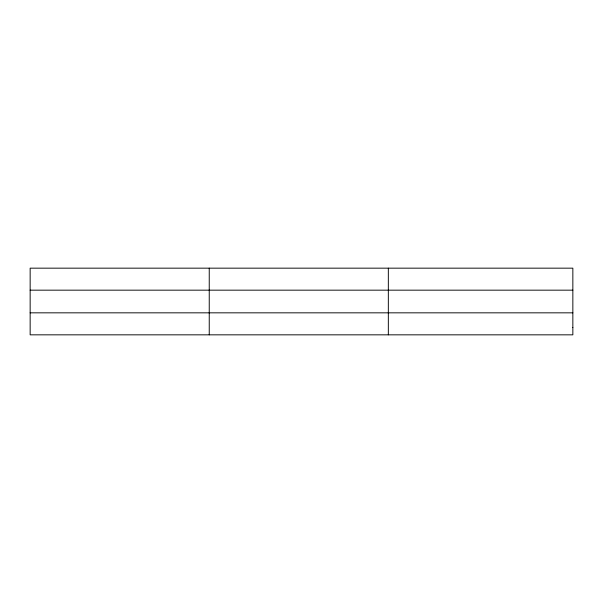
<?xml version="1.0" encoding="UTF-8"?>
<svg xmlns="http://www.w3.org/2000/svg" width="603" height="603" viewBox="0 0 603 603"><rect width="100%" height="100%" fill="white"/><g stroke="black" fill="none" stroke-linecap="round" stroke-linejoin="round"><path stroke-width="0.9" d="M209.241 268.162L209.241 334.838M388.332 268.162L388.332 334.838M30.15 290.164L572.85 290.164M30.15 312.836L572.85 312.836M572.85 327.504L572.85 334.838L30.15 334.838L30.15 268.162L572.85 268.162L572.85 327.504"/></g></svg>
